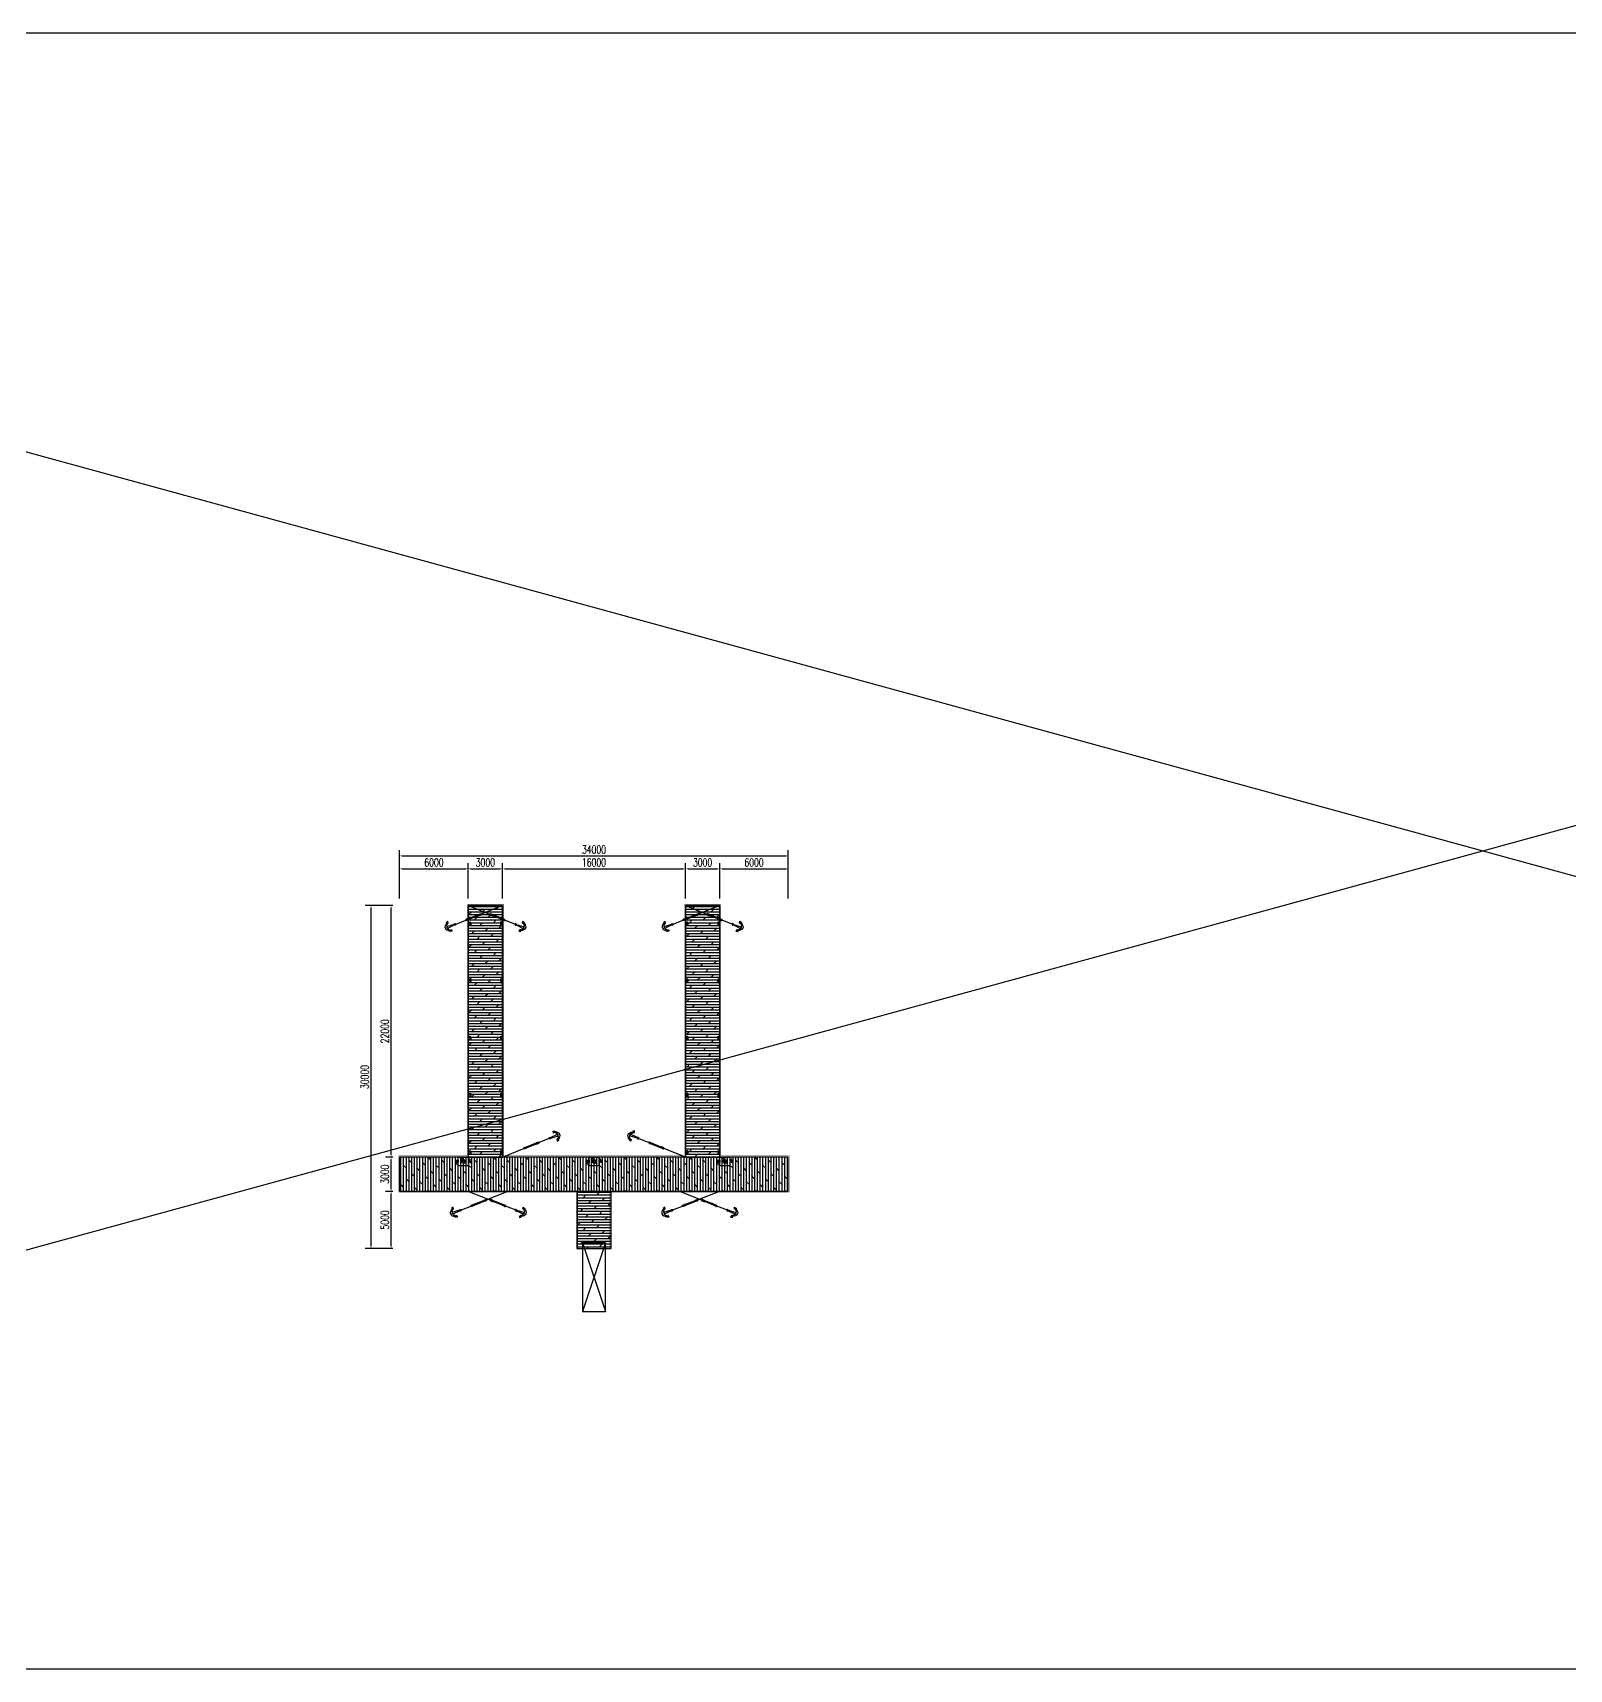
# Model space of a CAD drawing. Header units: millimetres. Extents: x -1905078 to 890385, y 1304549 to 3975677.
# Drawn here: x -1770669 to -1636261, y 1352095 to 1495232 of the extents above; entities that cross this region are included whole.
import ezdxf

# ---------------------------------------------------------------- set-up
doc = ezdxf.new("R2010")
doc.units = ezdxf.units.MM
doc.header["$LTSCALE"] = 1000
doc.layers.get('0').update_dxf_attribs({"linetype": 'CONTINUOUS'})
doc.layers.get('DEFPOINTS').update_dxf_attribs({"linetype": 'CONTINUOUS'})
for name, color, linetype in [('W-_ANTICOLLISION防撞措施', 6, 'CONTINUOUS'), ('W-bridge approach引桥', 4, 'CONTINUOUS'), ('W-PLASTIC_RAILINGS塑木栏杆', 6, 'CONTINUOUS'), ('W-STEEL_FRAME钢架', 3, 'CONTINUOUS'), ('W-WOOD_FLOOR木地板', 30, 'CONTINUOUS'), ('景-通用-文字', 7, 'CONTINUOUS'), ('系船栓', 132, 'CONTINUOUS'), ('结构', 1, 'CONTINUOUS')]:
    doc.layers.add(name, color=color, linetype=linetype)
doc.styles.add('STANDARD_T3', font='simplex.shx', dxfattribs={"width": 0.7, "bigfont": 'gbcbig.shx'})
doc.dimstyles.new('W&&200', dxfattribs={"dimtxt": 700, "dimasz": 200, "dimexe": 500, "dimexo": 600, "dimgap": 200, "dimtad": 1, "dimdec": 0, "dimzin": 0, "dimdsep": 46, "dimtxsty": 'STANDARD_T3', "dimcen": 0.09, "dimclrd": 1, "dimclre": 1, "dimclrt": 7, "dimazin": 2, "dimtfac": 1, "dimtdec": 0, "dimtix": 1, "dimtmove": 2, "dimatfit": 3, "dimfxl": 100, "dimtolj": 1, "dimtzin": 0, "dimarcsym": 0})
pattern_1 = [(0, (-3284114.5, -1002171.27), (0, 238.122618), []), (45, (-3284114.5, -1002171.3), (-476.24491, 476.24491), [336.75638, -673.512])]

# ---------------------------------------------------------------- blocks, each defined once
blk = doc.blocks.new('SB0210')
at = {"color": 7}
for p, q in [((30, 22), (1, 30)), ((29, 14), (1, 20)), ((29, 14), (62, 14)), ((62, 22), (30, 22)), ((62, 14), (62, 22)), ((597, 14), (597, 22)), ((597, 22), (629, 22)), ((630, 14), (597, 14)), ((629, 22), (658, 29)), ((630, 14), (658, 19)), ((29, -11), (2, -20)), ((30, -19), (2, -29)), ((62, -11), (29, -11)), ((597, -19), (597, -12)), ((597, -12), (630, -12)), ((629, -19), (597, -19)), ((629, -19), (657, -30)), ((630, -12), (658, -20))]:
    blk.add_line(p, q, dxfattribs=at)
at = {"color": 4}
for p, q in [((29, -11), (29, 14)), ((70, 8), (78, 8)), ((121, 8), (91, 8)), ((538, 8), (568, 8)), ((589, 8), (581, 8)), ((630, -12), (630, 14)), ((70, -5), (78, -5)), ((122, -5), (91, -5)), ((538, -5), (568, -5)), ((589, -5), (581, -5))]:
    blk.add_line(p, q, dxfattribs=at)
at = {"color": 6}
for p, q in [((41, -25), (41, 27)), ((50, -25), (50, 28)), ((609, -25), (609, 28)), ((618, -26), (618, 26))]:
    blk.add_line(p, q, dxfattribs=at)
for p, q in [((70, 14), (62, 14)), ((78, 21), (70, 21)), ((70, 21), (70, 14)), ((70, 14), (70, -11)), ((91, 27), (78, 27)), ((78, 27), (78, 21)), ((78, 21), (78, -18)), ((91, 21), (91, 27)), ((122, 21), (91, 21)), ((91, -18), (91, 21)), ((537, 21), (121, 21)), ((538, 8), (121, 8)), ((122, -18), (122, 21)), ((538, -18), (537, 21)), ((537, 21), (568, 21)), ((568, 21), (568, 27)), ((568, 27), (581, 27)), ((568, -18), (568, 21)), ((581, 27), (581, 21)), ((581, 21), (589, 21)), ((581, 21), (581, -18)), ((589, 21), (589, 14)), ((589, 14), (598, 14)), ((589, 14), (589, -11)), ((30, -19), (62, -19)), ((62, -19), (62, -11)), ((62, -11), (70, -11)), ((70, -11), (70, -18)), ((70, -18), (78, -18)), ((78, -18), (78, -24)), ((78, -24), (91, -24)), ((91, -24), (91, -18)), ((91, -18), (122, -18)), ((538, -5), (122, -5)), ((538, -18), (122, -18)), ((568, -18), (538, -18)), ((568, -24), (568, -18)), ((581, -24), (568, -24)), ((589, -18), (581, -18)), ((581, -18), (581, -24)), ((597, -12), (589, -11)), ((589, -11), (589, -18))]:
    blk.add_line(p, q)
at = {"color": 7}
for centre, radius, start, end in [((0, 0), 30, 93.29062, 265.33008), ((0, 0), 20, 94.47614, 262.96587), ((-1, 20), 10, 75.19004, 93.29062), ((-1, 10), 10, 79.07392, 94.47614), ((660, 20), 10, 86.65787, 104.75845), ((660, 10), 10, 85.47234, 100.87457), ((659, 0), 30, 274.61841, 86.65787), ((659, 0), 20, 276.98261, 85.47234), ((-1, -10), 10, 262.96587, 286.60218), ((-2, -20), 10, 265.33008, 290.20488), ((661, -20), 10, 249.74361, 274.61841), ((660, -10), 10, 253.3463, 276.98261)]:
    blk.add_arc(centre, radius, start, end, dxfattribs=at)
at = {"color": 6}
for centre, radius, start, end in [((45, 27), 4.57, 10.56375, 190.31996), ((614, 27), 4.57, 349.62853, 169.38474), ((45, -25), 4.6, 185.07539, 5.07539), ((614, -25), 4.6, 174.8731, 354.8731)]:
    blk.add_arc(centre, radius, start, end, dxfattribs=at)
blk = doc.blocks.new('MAO')
at = {"color": 5}
for p, q in [((33, 15), (383, 41)), ((263, 147), (240, 242)), ((240, 242), (334, 214)), ((334, 214), (263, 147)), ((33, -14), (377, -39)), ((257, -135), (235, -230)), ((235, -230), (329, -202)), ((329, -202), (257, -135))]:
    blk.add_line(p, q, dxfattribs=at)
blk.add_circle((0, 0), 24.2, dxfattribs=at)
blk.add_arc((0, 0), 35.6, 24.75179, 335.24821, dxfattribs=at)
at = {"color": 5, "extrusion": (0, 0, -1)}
for major_axis, ratio, start_param, end_param in [((479, 0), 0.561367, 5.641862, 6.962221), ((-558, 0), 0.481769, 2.390642, 3.92559)]:
    blk.add_ellipse((-93, 13), major_axis=major_axis, ratio=ratio, start_param=start_param, end_param=end_param, dxfattribs=at)
blk = doc.blocks.new('6米引桥')
at = {"layer": 'W-bridge approach引桥'}
for p, q in [((1000, 0), (-1000, -6000)), ((-1000, 0), (1000, -6000))]:
    blk.add_line(p, q, dxfattribs=at)
blk.add_lwpolyline([(-1000, -6000), (1000, -6000), (1000, 0), (-1000, 0)], close=True, dxfattribs=at)
blk = doc.blocks.new('*D158')
at = {"layer": 'DEFPOINTS', "color": 0, "transparency": 16777216}
for p in [(-1739317, 1393895), (-1738574, 1393895), (-1738574, 1388895)]:
    blk.add_point(p, dxfattribs=at)
at = {"layer": '景-通用-文字', "color": 1, "lineweight": -2, "transparency": 16777216}
for p, q in [((-1739174, 1393895), (-1739817, 1393895)), ((-1739317, 1389095), (-1739317, 1393695)), ((-1739174, 1388895), (-1739817, 1388895))]:
    blk.add_line(p, q, dxfattribs=at)
at = {"layer": '景-通用-文字', "color": 1, "transparency": 16777216}
for points in [[(-1739351, 1393695), (-1739284, 1393695), (-1739317, 1393895)], [(-1739351, 1389095), (-1739284, 1389095), (-1739317, 1388895)]]:
    blk.add_solid(points, dxfattribs=at)
at = {"layer": '景-通用-文字', "color": 7, "transparency": 16777216, "insert": (-1739867, 1391395), "char_height": 700, "attachment_point": 5, "rotation": 90, "style": 'STANDARD_T3'}
blk.add_mtext('\\A1;5000', dxfattribs=at)
blk = doc.blocks.new('*D159')
at = {"layer": 'DEFPOINTS', "color": 0, "transparency": 16777216}
for p in [(-1739317, 1396895), (-1738574, 1396895), (-1738574, 1393895)]:
    blk.add_point(p, dxfattribs=at)
at = {"layer": '景-通用-文字', "color": 1, "lineweight": -2, "transparency": 16777216}
for p, q in [((-1739174, 1396895), (-1739817, 1396895)), ((-1739317, 1394095), (-1739317, 1396695)), ((-1739174, 1393895), (-1739817, 1393895))]:
    blk.add_line(p, q, dxfattribs=at)
at = {"layer": '景-通用-文字', "color": 1, "transparency": 16777216}
for points in [[(-1739351, 1396695), (-1739284, 1396695), (-1739317, 1396895)], [(-1739351, 1394095), (-1739284, 1394095), (-1739317, 1393895)]]:
    blk.add_solid(points, dxfattribs=at)
at = {"layer": '景-通用-文字', "color": 7, "transparency": 16777216, "insert": (-1739867, 1395395), "char_height": 700, "attachment_point": 5, "rotation": 90, "style": 'STANDARD_T3'}
blk.add_mtext('\\A1;3000', dxfattribs=at)
blk = doc.blocks.new('*D160')
at = {"layer": 'DEFPOINTS', "color": 0, "transparency": 16777216}
for p in [(-1739317, 1418895), (-1738574, 1418895), (-1738574, 1396895)]:
    blk.add_point(p, dxfattribs=at)
at = {"layer": '景-通用-文字', "color": 1, "lineweight": -2, "transparency": 16777216}
for p, q in [((-1739174, 1418895), (-1739817, 1418895)), ((-1739317, 1397095), (-1739317, 1418695)), ((-1739174, 1396895), (-1739817, 1396895))]:
    blk.add_line(p, q, dxfattribs=at)
at = {"layer": '景-通用-文字', "color": 1, "transparency": 16777216}
for points in [[(-1739351, 1418695), (-1739284, 1418695), (-1739317, 1418895)], [(-1739351, 1397095), (-1739284, 1397095), (-1739317, 1396895)]]:
    blk.add_solid(points, dxfattribs=at)
at = {"layer": '景-通用-文字', "color": 7, "transparency": 16777216, "insert": (-1739867, 1407895), "char_height": 700, "attachment_point": 5, "rotation": 90, "style": 'STANDARD_T3'}
blk.add_mtext('\\A1;22000', dxfattribs=at)
blk = doc.blocks.new('*D161')
at = {"layer": 'DEFPOINTS', "color": 0, "transparency": 16777216}
for p in [(-1732574, 1422110), (-1738574, 1418895), (-1732574, 1418895)]:
    blk.add_point(p, dxfattribs=at)
at = {"layer": '景-通用-文字', "color": 1, "lineweight": -2, "transparency": 16777216}
for p, q in [((-1738574, 1419495), (-1738574, 1422610)), ((-1738374, 1422110), (-1732774, 1422110)), ((-1732574, 1419495), (-1732574, 1422610))]:
    blk.add_line(p, q, dxfattribs=at)
at = {"layer": '景-通用-文字', "color": 1, "transparency": 16777216}
for points in [[(-1738374, 1422144), (-1738374, 1422077), (-1738574, 1422110)], [(-1732774, 1422144), (-1732774, 1422077), (-1732574, 1422110)]]:
    blk.add_solid(points, dxfattribs=at)
at = {"layer": '景-通用-文字', "color": 7, "transparency": 16777216, "insert": (-1735574, 1422660), "char_height": 700, "attachment_point": 5, "style": 'STANDARD_T3'}
blk.add_mtext('\\A1;6000', dxfattribs=at)
blk = doc.blocks.new('*D162')
at = {"layer": 'DEFPOINTS', "color": 0, "transparency": 16777216}
for p in [(-1729574, 1422110), (-1732574, 1418895), (-1729574, 1418895)]:
    blk.add_point(p, dxfattribs=at)
at = {"layer": '景-通用-文字', "color": 1, "lineweight": -2, "transparency": 16777216}
for p, q in [((-1732574, 1419495), (-1732574, 1422610)), ((-1732374, 1422110), (-1729774, 1422110)), ((-1729574, 1419495), (-1729574, 1422610))]:
    blk.add_line(p, q, dxfattribs=at)
at = {"layer": '景-通用-文字', "color": 1, "transparency": 16777216}
for points in [[(-1732374, 1422144), (-1732374, 1422077), (-1732574, 1422110)], [(-1729774, 1422144), (-1729774, 1422077), (-1729574, 1422110)]]:
    blk.add_solid(points, dxfattribs=at)
at = {"layer": '景-通用-文字', "color": 7, "transparency": 16777216, "insert": (-1731074, 1422660), "char_height": 700, "attachment_point": 5, "style": 'STANDARD_T3'}
blk.add_mtext('\\A1;3000', dxfattribs=at)
blk = doc.blocks.new('*D163')
at = {"layer": 'DEFPOINTS', "color": 0, "transparency": 16777216}
for p in [(-1713574, 1422110), (-1729574, 1418895), (-1713574, 1418895)]:
    blk.add_point(p, dxfattribs=at)
at = {"layer": '景-通用-文字', "color": 1, "lineweight": -2, "transparency": 16777216}
for p, q in [((-1729574, 1419495), (-1729574, 1422610)), ((-1729374, 1422110), (-1713774, 1422110)), ((-1713574, 1419495), (-1713574, 1422610))]:
    blk.add_line(p, q, dxfattribs=at)
at = {"layer": '景-通用-文字', "color": 1, "transparency": 16777216}
for points in [[(-1729374, 1422144), (-1729374, 1422077), (-1729574, 1422110)], [(-1713774, 1422144), (-1713774, 1422077), (-1713574, 1422110)]]:
    blk.add_solid(points, dxfattribs=at)
at = {"layer": '景-通用-文字', "color": 7, "transparency": 16777216, "insert": (-1721574, 1422660), "char_height": 700, "attachment_point": 5, "style": 'STANDARD_T3'}
blk.add_mtext('\\A1;16000', dxfattribs=at)
blk = doc.blocks.new('*D164')
at = {"layer": 'DEFPOINTS', "color": 0, "transparency": 16777216}
for p in [(-1710574, 1422108), (-1713574, 1418895), (-1710574, 1418895)]:
    blk.add_point(p, dxfattribs=at)
at = {"layer": '景-通用-文字', "color": 1, "lineweight": -2, "transparency": 16777216}
for p, q in [((-1713574, 1419495), (-1713574, 1422608)), ((-1713374, 1422108), (-1710774, 1422108)), ((-1710574, 1419495), (-1710574, 1422608))]:
    blk.add_line(p, q, dxfattribs=at)
at = {"layer": '景-通用-文字', "color": 1, "transparency": 16777216}
for points in [[(-1713374, 1422141), (-1713374, 1422075), (-1713574, 1422108)], [(-1710774, 1422141), (-1710774, 1422075), (-1710574, 1422108)]]:
    blk.add_solid(points, dxfattribs=at)
at = {"layer": '景-通用-文字', "color": 7, "transparency": 16777216, "insert": (-1712074, 1422658), "char_height": 700, "attachment_point": 5, "style": 'STANDARD_T3'}
blk.add_mtext('\\A1;3000', dxfattribs=at)
blk = doc.blocks.new('*D165')
at = {"layer": 'DEFPOINTS', "color": 0, "transparency": 16777216}
for p in [(-1704574, 1422108), (-1710574, 1418895), (-1704574, 1418895)]:
    blk.add_point(p, dxfattribs=at)
at = {"layer": '景-通用-文字', "color": 1, "lineweight": -2, "transparency": 16777216}
for p, q in [((-1710574, 1419495), (-1710574, 1422608)), ((-1710374, 1422108), (-1704774, 1422108)), ((-1704574, 1419495), (-1704574, 1422608))]:
    blk.add_line(p, q, dxfattribs=at)
at = {"layer": '景-通用-文字', "color": 1, "transparency": 16777216}
for points in [[(-1710374, 1422141), (-1710374, 1422075), (-1710574, 1422108)], [(-1704774, 1422141), (-1704774, 1422075), (-1704574, 1422108)]]:
    blk.add_solid(points, dxfattribs=at)
at = {"layer": '景-通用-文字', "color": 7, "transparency": 16777216, "insert": (-1707574, 1422658), "char_height": 700, "attachment_point": 5, "style": 'STANDARD_T3'}
blk.add_mtext('\\A1;6000', dxfattribs=at)
blk = doc.blocks.new('*D166')
at = {"layer": 'DEFPOINTS', "color": 0, "transparency": 16777216}
for p in [(-1704574, 1423237), (-1738574, 1418895), (-1704574, 1418895)]:
    blk.add_point(p, dxfattribs=at)
at = {"layer": '景-通用-文字', "color": 1, "lineweight": -2, "transparency": 16777216}
for p, q in [((-1738574, 1419495), (-1738574, 1423737)), ((-1738374, 1423237), (-1704774, 1423237)), ((-1704574, 1419495), (-1704574, 1423737))]:
    blk.add_line(p, q, dxfattribs=at)
at = {"layer": '景-通用-文字', "color": 1, "transparency": 16777216}
for points in [[(-1738374, 1423270), (-1738374, 1423203), (-1738574, 1423237)], [(-1704774, 1423270), (-1704774, 1423203), (-1704574, 1423237)]]:
    blk.add_solid(points, dxfattribs=at)
at = {"layer": '景-通用-文字', "color": 7, "transparency": 16777216, "insert": (-1721574, 1423787), "char_height": 700, "attachment_point": 5, "style": 'STANDARD_T3'}
blk.add_mtext('\\A1;34000', dxfattribs=at)
blk = doc.blocks.new('*D167')
at = {"layer": 'DEFPOINTS', "color": 0, "transparency": 16777216}
for p in [(-1741075, 1418895), (-1738574, 1418895), (-1738574, 1388895)]:
    blk.add_point(p, dxfattribs=at)
at = {"layer": '景-通用-文字', "color": 1, "lineweight": -2, "transparency": 16777216}
for p, q in [((-1739174, 1418895), (-1741575, 1418895)), ((-1741075, 1389095), (-1741075, 1418695)), ((-1739174, 1388895), (-1741575, 1388895))]:
    blk.add_line(p, q, dxfattribs=at)
at = {"layer": '景-通用-文字', "color": 1, "transparency": 16777216}
for points in [[(-1741108, 1418695), (-1741042, 1418695), (-1741075, 1418895)], [(-1741108, 1389095), (-1741042, 1389095), (-1741075, 1388895)]]:
    blk.add_solid(points, dxfattribs=at)
at = {"layer": '景-通用-文字', "color": 7, "transparency": 16777216, "insert": (-1741625, 1403895), "char_height": 700, "attachment_point": 5, "rotation": 90, "style": 'STANDARD_T3'}
blk.add_mtext('\\A1;30000', dxfattribs=at)
blk = doc.blocks.new('系船栓')
at = {"layer": '系船栓'}
for p, q in [((85, 40), (265, 40)), ((105, 30), (245, 30)), ((105, -30), (19, -23)), ((85, -40), (265, -40)), ((105, -30), (245, -30)), ((245, -30), (331, -23))]:
    blk.add_line(p, q, dxfattribs=at)
for points in [[(105, 30), (19, 23)], [(245, 30), (331, 23)], [(351, 3), (351, -3)]]:
    blk.add_lwpolyline(points, dxfattribs=at)
for centre, radius in [((120, 0), 15), ((120, 0), 10), ((230, 0), 15), ((230, 0), 10)]:
    blk.add_circle(centre, radius, dxfattribs=at)
for centre, radius, start, end in [((23, 0), 23, 98.95103, 261.04897), ((91, 0), 40.4, 97.81349, 139.58591), ((260, 0), 40.4, 40.41409, 82.18651), ((328, 0), 23, 278.95103, 81.04897), ((91, 0), 40.4, 220.41409, 262.18651), ((260, 0), 40.4, 277.81349, 319.58591)]:
    blk.add_arc(centre, radius, start, end, dxfattribs=at)
blk = doc.blocks.new('*U155')
at = {"layer": 'W-WOOD_FLOOR木地板', "rotation": 270}
blk.add_blockref('系船栓', (0, 175), dxfattribs=at)
blk = doc.blocks.new('*U154')
at = {"layer": 'W-WOOD_FLOOR木地板', "color": 0, "linetype": 'ByBlock', "lineweight": -2, "transparency": 16777216}
for p in [(0, 20000), (0, 15000), (0, 10000), (0, 5000), (0, 0)]:
    blk.add_blockref('*U155', p, dxfattribs=at)
blk = doc.blocks.new('*U157')
at = {"layer": 'W-WOOD_FLOOR木地板', "rotation": 270}
blk.add_blockref('系船栓', (0, 175), dxfattribs=at)
blk = doc.blocks.new('*U156')
at = {"layer": 'W-WOOD_FLOOR木地板', "color": 0, "linetype": 'ByBlock', "lineweight": -2, "transparency": 16777216}
for p in [(0, 20000), (0, 15000), (0, 10000), (0, 5000), (0, 0)]:
    blk.add_blockref('*U157', p, dxfattribs=at)
blk = doc.blocks.new('*U151')
at = {"layer": 'W-WOOD_FLOOR木地板', "rotation": 270}
blk.add_blockref('系船栓', (0, 175), dxfattribs=at)
blk = doc.blocks.new('*U149')
at = {"layer": 'W-WOOD_FLOOR木地板', "color": 0, "linetype": 'ByBlock', "lineweight": -2, "transparency": 16777216}
for p in [(0, 20000), (0, 15000), (0, 10000), (0, 5000), (0, 0)]:
    blk.add_blockref('*U151', p, dxfattribs=at)
blk = doc.blocks.new('*U153')
at = {"layer": 'W-WOOD_FLOOR木地板', "rotation": 270}
blk.add_blockref('系船栓', (0, 175), dxfattribs=at)
blk = doc.blocks.new('*U152')
at = {"layer": 'W-WOOD_FLOOR木地板', "color": 0, "linetype": 'ByBlock', "lineweight": -2, "transparency": 16777216}
for p in [(0, 20000), (0, 15000), (0, 10000), (0, 5000), (0, 0)]:
    blk.add_blockref('*U153', p, dxfattribs=at)
blk = doc.blocks.new('水电箱')
blk.add_hatch(color=3).paths.add_polyline_path([(-278, -377, 1), (-571, -377)])
at = {"color": 5}
for p, q in [((-1034, -318), (-1018, -318)), ((-1034, -353), (-1018, -353)), ((-1034, -412), (-1018, -412)), ((-1034, -447), (-1018, -447)), ((-947, -365), (-931, -365)), ((-947, -400), (-931, -400))]:
    blk.add_line(p, q, dxfattribs=at)
blk.add_line((-571, -377), (-278, -377))
blk.add_lwpolyline([(-1071, -284), (-871, -284), (-871, -484), (-1071, -484)], close=True)
at = {"color": 3}
blk.add_lwpolyline([(-871, 0), (0, 0), (0, -768), (-871, -768)], close=True, dxfattribs=at)
at = {"color": 0}
for points in [[(-581, -377), (-641, -374)], [(-564, -454), (-614, -484)], [(-561, -297), (-609, -267)], [(-504, -240), (-534, -190)], [(-501, -511), (-531, -563)], [(-427, -536), (-424, -590)], [(-422, -217), (-424, -157)], [(-347, -237), (-318, -190)], [(-345, -513), (-315, -563)], [(-288, -456), (-235, -486)], [(-285, -300), (-235, -269)], [(-268, -376), (-208, -374)]]:
    blk.add_lwpolyline(points, dxfattribs=at)
at = {"color": 3}
for points in [[(4, -362), (2, -406)], [(29, -402), (2, -406)], [(31, -364), (4, -362)], [(9, -357), (7, -411)], [(39, -408), (7, -411)], [(36, -359), (9, -357)], [(31, -358), (29, -407)], [(51, -397), (35, -397)], [(52, -370), (36, -370)], [(37, -348), (53, -349)], [(37, -348), (39, -418), (55, -419)], [(52, -370), (51, -397), (55, -419)], [(53, -349), (52, -370)], [(63, -360), (53, -360)], [(55, -419), (61, -403), (78, -399)], [(189, -226), (65, -225), (60, -214), (115, -200)], [(86, -340), (80, -355), (63, -360)], [(170, -398), (126, -406), (78, -399)], [(86, -340), (87, -313)], [(98, -308), (87, -313)], [(163, -316), (87, -313)], [(163, -322), (87, -318)], [(98, -308), (99, -291)], [(98, -308), (152, -310), (163, -316)], [(99, -291), (105, -286), (110, -292)], [(144, -272), (106, -270), (105, -286)], [(148, -288), (105, -286)], [(106, -259), (107, -254)], [(144, -261), (106, -259)], [(139, -245), (112, -249), (107, -254)], [(108, -227), (115, -189), (137, -191)], [(110, -292), (109, -308)], [(110, -292), (137, -288)], [(111, -270), (112, -260)], [(113, -227), (112, -249)], [(118, -249), (117, -260)], [(134, -244), (133, -261)], [(135, -228), (134, -244)], [(189, -226), (190, -215), (136, -196)], [(136, -309), (137, -288), (154, -289)], [(137, -191), (141, -223)], [(138, -272), (139, -261)], [(139, -245), (145, -250), (144, -261)], [(144, -272), (148, -288)], [(152, -310), (154, -289)], [(188, -355), (167, -338), (163, -316)], [(170, -398), (186, -404), (190, -420)], [(188, -355), (219, -384), (234, -417), (238, -434)], [(190, -420), (190, -431)], [(190, -431), (238, -434)], [(191, -507), (192, -502), (192, -491)], [(193, -485), (193, -480), (193, -469)], [(194, -464), (194, -458), (194, -448)], [(195, -442), (195, -437), (195, -431)], [(197, -507), (195, -431)], [(198, -486), (198, -480), (199, -470)], [(202, -508), (203, -502), (203, -497), (198, -491)], [(199, -464), (199, -459), (200, -448)], [(200, -443), (200, -437), (201, -432)], [(202, -508), (203, -502), (203, -491)], [(203, -486), (204, -481), (204, -470)], [(204, -464), (205, -459), (205, -448)], [(205, -443), (206, -437), (206, -432)], [(208, -508), (206, -432)], [(208, -492), (209, -486), (210, -470)], [(210, -465), (210, -459), (211, -448)], [(211, -443), (211, -438), (211, -432)], [(213, -508), (214, -497)], [(213, -508), (214, -497)], [(214, -492), (214, -487), (215, -476)], [(215, -470), (215, -465), (216, -449)], [(216, -443), (217, -438), (217, -433)], [(218, -508), (217, -433)], [(219, -492), (220, -487), (220, -476)], [(224, -509), (224, -503), (219, -498)], [(220, -471), (221, -465), (221, -454)], [(221, -449), (222, -444), (222, -433)], [(224, -509), (224, -498)], [(225, -492), (225, -487), (225, -476)], [(226, -471), (226, -466), (227, -455)], [(227, -449), (227, -444), (228, -433)], [(229, -509), (228, -433)], [(230, -493), (230, -487), (231, -476)], [(235, -509), (235, -504), (230, -498)], [(231, -471), (231, -466), (232, -455)], [(232, -450), (232, -444), (233, -433)], [(235, -493), (236, -488), (236, -477)], [(235, -509), (235, -498)], [(237, -471), (237, -466), (237, -455)], [(238, -450), (238, -444), (238, -434)]]:
    blk.add_lwpolyline(points, dxfattribs=at)
at = {"color": 5}
for centre, radius in [((-924, -382), 41.3), ((-904, -382), 8)]:
    blk.add_circle(centre, radius, dxfattribs=at)
at = {"color": 0}
blk.add_circle((-424, -377), 146, dxfattribs=at)
at = {"color": 5}
for centre, start, end in [((-1026, -318), 0, 180), ((-1026, -353), 180, 0), ((-1026, -412), 0, 180), ((-1026, -447), 180, 0), ((-939, -365), 0, 180), ((-939, -400), 180, 0)]:
    blk.add_arc(centre, 8, start, end, dxfattribs=at)

msp = doc.modelspace()

# ---------------------------------------------------------------- hatches: boundary and pattern name
at = {"layer": 'W-WOOD_FLOOR木地板'}
h = msp.add_hatch(dxfattribs=at)
h.set_pattern_fill('DOLMIT', color=256, scale=300)
h.set_pattern_definition(pattern_1)
h.paths.add_polyline_path([(-1729574.1, 1418895.4), (-1732574.1, 1418895.4), (-1732574.1, 1396895.4), (-1729574.1, 1396895.4)])
h = msp.add_hatch(dxfattribs=at)
h.set_pattern_fill('DOLMIT', color=256, scale=300)
h.set_pattern_definition(pattern_1)
h.paths.add_polyline_path([(-1710574.1, 1418895.4), (-1713574.1, 1418895.4), (-1713574.1, 1396895.4), (-1710574.1, 1396895.4)])
h = msp.add_hatch(dxfattribs=at)
h.set_pattern_fill('DOLMIT', color=256, scale=300, angle=90)
h.set_pattern_definition([(90, (-3284114.5, -1003171.27), (-238.122618, 1e-14), []), (135, (-3284114.5, -1003171.3), (-476.24491, -476.24491), [336.75638, -673.512])])
h.paths.add_polyline_path([(-1704574.1, 1393895.4), (-1704574.1, 1396895.4), (-1738574.1, 1396895.4), (-1738574.1, 1393895.4)])
h = msp.add_hatch(dxfattribs=at)
h.set_pattern_fill('DOLMIT', color=256, scale=300)
h.set_pattern_definition([(0, (-3284364.5, -1072417.18), (0, 238.122618), []), (45, (-3284364.5, -1072417.2), (-476.24491, 476.24491), [336.75638, -673.512])])
h.paths.add_polyline_path([(-1720074.1, 1393895.4), (-1723074.1, 1393895.4), (-1723074.1, 1388895.4), (-1720074.1, 1388895.4)])

# ---------------------------------------------------------------- linework, layer by layer
for p, q in [((-1733720, 1417243.1), (-1732790.2, 1417611.1)), ((-1728428.3, 1417243.1), (-1729358.1, 1417611.1)), ((-1714720, 1417243.1), (-1713790.2, 1417611.1)), ((-1709428.3, 1417243.1), (-1710358.1, 1417611.1)), ((-1725428.3, 1398547.6), (-1726358.1, 1398179.6)), ((-1717720, 1398547.6), (-1716790.2, 1398179.6)), ((-1733254.3, 1392243.1), (-1732324.4, 1392611.1)), ((-1728394, 1392243.1), (-1729323.8, 1392611.1)), ((-1714754.3, 1392243.1), (-1713824.4, 1392611.1)), ((-1709894, 1392243.1), (-1710823.8, 1392611.1))]:
    msp.add_line(p, q)
for points in [[(-1732574.1, 1418895.4), (-1730639.5, 1418118.9)], [(-1729574.1, 1418895.4), (-1731508.7, 1418118.9)], [(-1713574.1, 1418895.4), (-1711639.5, 1418118.9)], [(-1710574.1, 1418895.4), (-1712508.7, 1418118.9)], [(-1729574.1, 1396895.4), (-1727639.5, 1397671.9)], [(-1713574.1, 1396895.4), (-1715508.7, 1397671.9)], [(-1732539.9, 1393895.4), (-1730605.2, 1393118.9)], [(-1729108.4, 1393895.4), (-1731043, 1393118.9)], [(-1714039.9, 1393895.4), (-1712105.2, 1393118.9)], [(-1710608.4, 1393895.4), (-1712543, 1393118.9)]]:
    msp.add_lwpolyline(points)
at = {"layer": 'W-_ANTICOLLISION防撞措施', "color": 2, "const_width": 30}
msp.add_lwpolyline([(-1738674.1, 1393795.4), (-1738674.1, 1396995.4), (-1732674.1, 1396995.4), (-1732674.1, 1418995.4), (-1729474.1, 1418995.4), (-1729474.1, 1396995.4), (-1713674.1, 1396995.4), (-1713674.1, 1418995.4), (-1710474.1, 1418995.4), (-1710474.1, 1396995.4), (-1704474.1, 1396995.4), (-1704474.1, 1393795.4)], dxfattribs=at)
at = {"layer": 'W-PLASTIC_RAILINGS塑木栏杆', "const_width": 30}
msp.add_lwpolyline([(-1704674.1, 1396795.4), (-1704674.1, 1393995.4), (-1720174.1, 1393995.4), (-1720174.1, 1388995.4), (-1722974.1, 1388995.4), (-1722974.1, 1393995.4), (-1738474.1, 1393995.4), (-1738474.1, 1396795.4)], dxfattribs=at)
at = {"layer": 'W-STEEL_FRAME钢架', "const_width": 30}
msp.add_lwpolyline([(-1732574.1, 1418895.4), (-1729574.1, 1418895.4), (-1729574.1, 1396895.4), (-1713574.1, 1396895.4), (-1713574.1, 1418895.4), (-1710574.1, 1418895.4), (-1710574.1, 1396895.4), (-1704574.1, 1396895.4), (-1704574.1, 1393895.4), (-1720074.1, 1393895.4), (-1720074.1, 1388895.4), (-1723074.1, 1388895.4), (-1723074.1, 1393895.4), (-1738574.1, 1393895.4), (-1738574.1, 1396895.4), (-1732574.1, 1396895.4), (-1732574.1, 1418895.4)], dxfattribs=at)
at = {"layer": 'W-STEEL_FRAME钢架'}
for points in [[(-1732574.1, 1396895.4), (-1729574.1, 1396895.4), (-1729574.1, 1418895.4), (-1732574.1, 1418895.4)], [(-1713574.1, 1396895.4), (-1710574.1, 1396895.4), (-1710574.1, 1418895.4), (-1713574.1, 1418895.4)], [(-1738574.1, 1393895.4), (-1704574.1, 1393895.4), (-1704574.1, 1396895.4), (-1738574.1, 1396895.4)], [(-1723074.1, 1388895.4), (-1720074.1, 1388895.4), (-1720074.1, 1393895.4), (-1723074.1, 1393895.4)]]:
    msp.add_lwpolyline(points, close=True, dxfattribs=at)
at = {"layer": '结构'}
for p, q in [((-1382729.3, 1352095.5), (-1905077.5, 1495232.2)), ((-1905077.5, 1352095.5), (-1382729.3, 1495232.2))]:
    msp.add_line(p, q, dxfattribs=at)
msp.add_lwpolyline([(-1905077.5, 1495232.2), (-1382729.3, 1495232.2), (-1382729.3, 1352095.5), (-1905077.5, 1352095.5)], close=True, dxfattribs=at)

# ---------------------------------------------------------------- block references
at = {"yscale": 2, "zscale": 2}
for name, p, xscale, rotation in [('MAO', (-1733720, 1417243.1), -2, 21.59094764238891), ('SB0210', (-1731508.7, 1418118.9), -2, 21.59094764238891), ('SB0210', (-1730639.5, 1418118.9), 2, 338.4090523576111), ('MAO', (-1728428.3, 1417243.1), 2, 338.4090523576111), ('MAO', (-1714720, 1417243.1), -2, 21.59094764238891), ('SB0210', (-1712508.7, 1418118.9), -2, 21.59094764238891), ('SB0210', (-1711639.5, 1418118.9), 2, 338.4090523576111), ('MAO', (-1709428.3, 1417243.1), 2, 338.4090523576111), ('MAO', (-1725428.3, 1398547.6), -2, 201.590947642389), ('MAO', (-1717720, 1398547.6), 2, 158.4090523576111), ('SB0210', (-1727639.5, 1397671.9), -2, 201.590947642389), ('SB0210', (-1715508.7, 1397671.9), 2, 158.4090523576111), ('MAO', (-1733254.3, 1392243.1), -2, 21.59094764238891), ('SB0210', (-1731043, 1393118.9), -2, 21.59094764238891), ('SB0210', (-1730605.2, 1393118.9), 2, 338.4090523576111), ('MAO', (-1728394, 1392243.1), 2, 338.4090523576111), ('MAO', (-1714754.3, 1392243.1), -2, 21.59094764238891), ('SB0210', (-1712543, 1393118.9), -2, 21.59094764238891), ('SB0210', (-1712105.2, 1393118.9), 2, 338.4090523576111), ('MAO', (-1709894, 1392243.1), 2, 338.4090523576111)]:
    msp.add_blockref(name, p, dxfattribs=dict(at, xscale=xscale, rotation=rotation))
at = {"layer": 'W-bridge approach引桥'}
msp.add_blockref('6米引桥', (-1721574.1, 1389395.4), dxfattribs=at)
at = {"layer": 'W-WOOD_FLOOR木地板', "xscale": -1}
for name, p in [('*U154', (-1732399.6, 1397306.1)), ('*U149', (-1713399.6, 1397306.1))]:
    msp.add_blockref(name, p, dxfattribs=at)
at = {"layer": 'W-WOOD_FLOOR木地板'}
for name, p in [('*U156', (-1729701.3, 1397306.1)), ('*U152', (-1710701.3, 1397306.1)), ('水电箱', (-1732574.1, 1396895.4)), ('水电箱', (-1721138.5, 1396895.4)), ('水电箱', (-1709702.8, 1396895.4))]:
    msp.add_blockref(name, p, dxfattribs=at)

# ---------------------------------------------------------------- dimensions: what is measured, and where the dimension line sits
at = {"layer": '景-通用-文字'}
for base, p1, p2, picture, middle in [((-1704574.1, 1423236.5), (-1738574.1, 1418895.4), (-1704574.1, 1418895.4), '*D166', (-1721574.1, 1423786.5)), ((-1732574.1, 1422110.4), (-1738574.1, 1418895.4), (-1732574.1, 1418895.4), '*D161', (-1735574.1, 1422660.4)), ((-1729574.1, 1422110.4), (-1732574.1, 1418895.4), (-1729574.1, 1418895.4), '*D162', (-1731074.1, 1422660.4)), ((-1713574.1, 1422110.4), (-1729574.1, 1418895.4), (-1713574.1, 1418895.4), '*D163', (-1721574.1, 1422660.4)), ((-1710574.1, 1422108.1), (-1713574.1, 1418895.4), (-1710574.1, 1418895.4), '*D164', (-1712074.1, 1422658.1)), ((-1704574.1, 1422108.1), (-1710574.1, 1418895.4), (-1704574.1, 1418895.4), '*D165', (-1707574.1, 1422658.1))]:
    dim = msp.add_linear_dim(base=base, p1=p1, p2=p2, dimstyle='W&&200', dxfattribs=at)
    dim.commit()
    dim.dimension.update_dxf_attribs({"geometry": picture, "text_midpoint": middle})
for base, p1, p2, picture, middle in [((-1741075, 1418895.4), (-1738574.1, 1388895.4), (-1738574.1, 1418895.4), '*D167', (-1741625, 1403895.4)), ((-1739317.5, 1418895.4), (-1738574.1, 1396895.4), (-1738574.1, 1418895.4), '*D160', (-1739867.5, 1407895.4)), ((-1739317.5, 1396895.4), (-1738574.1, 1393895.4), (-1738574.1, 1396895.4), '*D159', (-1739867.5, 1395395.4)), ((-1739317.5, 1393895.4), (-1738574.1, 1388895.4), (-1738574.1, 1393895.4), '*D158', (-1739867.5, 1391395.4))]:
    dim = msp.add_linear_dim(base=base, p1=p1, p2=p2, angle=90, dimstyle='W&&200', dxfattribs=at)
    dim.commit()
    dim.dimension.update_dxf_attribs({"geometry": picture, "text_midpoint": middle})

doc.saveas('drawing.dxf')
